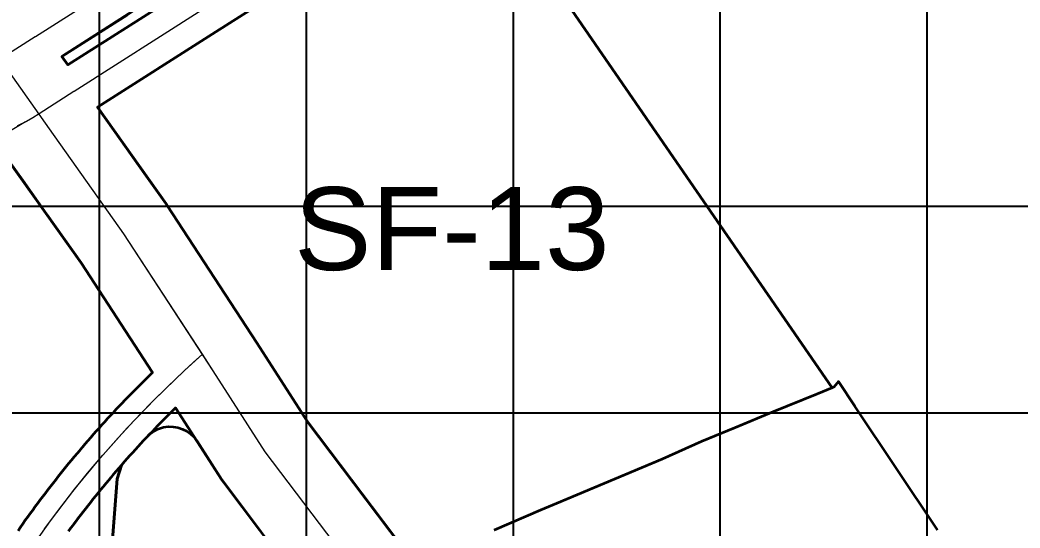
# Model space of a CAD drawing. Header units: millimetres. Extents: x 464536 to 476893, y 870501 to 881610.
# Drawn here: x 467461.5 to 467944.9, y 877744.4 to 877990 of the extents above; entities that cross this region are included whole.
import ezdxf
from ezdxf.enums import TextEntityAlignment as Align

# ---------------------------------------------------------------- set-up
doc = ezdxf.new("R2010")
doc.units = ezdxf.units.MM
for name, color, linetype, lineweight in [('Center_1', 7, 'Continuous', 5), ('Land Use Code', 7, 'Continuous', 35), ('Manufacturing and storage', 212, 'Continuous', 35), ('Mixed use', 30, 'Continuous', 35), ('Proposed Road Net work', 7, 'Continuous', 35), ('Recreational _ Environmental', 84, 'Continuous', 35), ('Services', 170, 'Continuous', 35), ('Special Functions-', 9, 'Continuous', 35)]:
    doc.layers.add(name, color=color, linetype=linetype, lineweight=lineweight)
doc.layers.add('Commerce_ Business _ Trade', color=10, linetype='Continuous')
doc.layers.add('Grid1', color=7, linetype='Continuous')
doc.styles.add('Arial', font='arial.ttf')

msp = doc.modelspace()

# ---------------------------------------------------------------- linework, layer by layer
at = {"layer": 'Center_1'}
for points in [[(467632.5, 877711.9), (467580.11, 877781.22), (467554.97, 877820.38), (467511.71, 877886.66), (467475.86, 877937.33), (467408.66, 878032.71), (467303.35, 878186.96), (467166.96, 878387.12), (467048.03, 878560.42), (466997.36, 878632.92), (466971.04, 878671.68), (466821.28, 878888.77), (466752.23, 878989.18), (466691.64, 879074.51), (466638.46, 879149.92), (466603.53, 879201.11), (466420.17, 879472.31), (466369.76, 879546.79), (466241.66, 879736.04)], [(467451.98, 877971.22), (467468.86, 877981.99), (467469.04, 877982.1), (467516.3, 878012.22), (467567.98, 878045.16), (467574.66, 878049.49), (467612.17, 878073.76), (467640.6, 878092.16), (467640.78, 878092.27), (467653.73, 878100.65), (467654.93, 878101.43), (467679.16, 878119.23), (467703.81, 878136.43), (467725.79, 878151.03), (467748.07, 878165.16), (467770.66, 878178.81), (467793.53, 878191.97), (467816.67, 878204.64), (467842.92, 878218.24), (467869.48, 878231.2), (467896.35, 878243.53), (467923.5, 878255.21), (467950.93, 878266.23)], [(467549.48, 877994.83), (467487.78, 877955.5), (467487.6, 877955.39), (467470.72, 877944.63), (467467.66, 877942.67), (467464.62, 877940.93), (467464.61, 877940.93), (467460.32, 877938.8), (467464.26, 877940.73), (467447.65, 877931.04)], [(467465.08, 877731.95), (467476.28, 877747.85), (467488.08, 877763.32), (467500.46, 877778.32), (467513.4, 877792.84), (467526.88, 877806.86), (467540.89, 877820.35), (467549.75, 877828.38)], [(467465.08, 877731.95), (467476.28, 877747.85), (467488.08, 877763.32), (467500.46, 877778.32), (467513.4, 877792.84), (467526.88, 877806.86), (467540.89, 877820.35), (467549.75, 877828.38)]]:
    msp.add_lwpolyline(points, dxfattribs=at)
for points in [[(467549.75, 877828.38, 0), (467511.71, 877886.66, 0), (467475.86, 877937.33, 0), (467408.66, 878032.71, 0), (467303.35, 878186.96, 0), (467166.96, 878387.12, 0), (467149.75, 878412.2, 0)], [(467473.42, 877743.92, 0), (467480.15, 877753.06, 0), (467487.07, 877762.05, 0), (467494.19, 877770.88, 0), (467501.51, 877779.55, 0), (467509.02, 877788.06, 0), (467516.72, 877796.39, 0), (467524.59, 877804.56, 0), (467532.65, 877812.55, 0), (467540.89, 877820.35, 0), (467545.29, 877824.4, 0), (467549.75, 877828.38, 0)], [(467937.11, 877429.73, 0), (467936.9, 877429.86, 0), (467882.93, 877463.59, 0), (467837.15, 877496, 0), (467791.38, 877532.12, 0), (467741.9, 877577.49, 0), (467715.05, 877608.72, 0), (467678.4, 877650.25, 0), (467632.5, 877711.9, 0), (467580.11, 877781.22, 0), (467554.97, 877820.38, 0), (467549.75, 877828.38, 0)]]:
    msp.add_polyline3d(points, dxfattribs=at)
at = {"layer": 'Commerce_ Business _ Trade'}
msp.add_polyline3d([(467690.68, 877743.37, 0), (467713.09, 877753, 0), (467720.92, 877756.29, 0), (467771.96, 877777.71, 0), (467791.01, 877786.28, 0), (467807.04, 877792.79, 0), (467825.61, 877800.57, 0), (467846.73, 877809.14, 0), (467854.98, 877812.48, 0), (467857.17, 877815.21, 0), (467865.09, 877803.34, 0), (467905.02, 877743.44, 0)], dxfattribs=at)
at = {"layer": 'Grid1'}
for p, q in [((467500, 870600), (467500, 881600)), ((467600, 870600), (467600, 881600)), ((467700, 870600), (467700, 881600)), ((467800, 870600), (467800, 881600)), ((467900, 870600), (467900, 881600)), ((464700, 877900), (472600, 877900)), ((464700, 877800), (472600, 877800))]:
    msp.add_line(p, q, dxfattribs=at)
at = {"layer": 'Manufacturing and storage'}
msp.add_lwpolyline([(467456.35, 877921.66), (467462.88, 877912.4), (467474.36, 877896.18), (467474.47, 877896.01), (467491.04, 877872.6), (467525.6, 877819.64), (467525.2, 877819.25), (467523.74, 877817.83), (467522.29, 877816.4), (467520.84, 877814.96), (467519.39, 877813.52), (467517.95, 877812.07), (467516.52, 877810.61), (467515.09, 877809.15), (467513.67, 877807.69), (467512.26, 877806.22), (467510.85, 877804.74), (467509.44, 877803.26), (467508.04, 877801.77), (467506.65, 877800.28), (467505.27, 877798.78), (467503.89, 877797.28), (467502.51, 877795.77), (467501.14, 877794.25), (467499.78, 877792.73), (467498.42, 877791.21), (467497.07, 877789.68), (467495.73, 877788.14), (467494.39, 877786.6), (467493.05, 877785.05), (467491.73, 877783.5), (467490.46, 877782.01), (467490.41, 877781.94), (467489.09, 877780.38), (467487.95, 877779.02), (467487.78, 877778.81), (467486.48, 877777.24), (467485.18, 877775.66), (467483.9, 877774.08), (467482.61, 877772.5), (467481.33, 877770.9), (467480.06, 877769.31), (467478.8, 877767.7), (467477.54, 877766.1), (467476.29, 877764.48), (467475.04, 877762.87), (467473.8, 877761.24), (467472.57, 877759.62), (467471.34, 877757.99), (467470.12, 877756.35), (467468.91, 877754.71), (467467.7, 877753.06), (467466.5, 877751.41), (467465.3, 877749.76), (467464.11, 877748.1), (467462.93, 877746.43), (467461.76, 877744.76), (467460.59, 877743.09)], dxfattribs=at)
at = {"layer": 'Mixed use'}
msp.add_polyline3d([(467905.02, 877743.44, 0), (467865.09, 877803.34, 0), (467857.17, 877815.21, 0), (467854.98, 877812.48, 0), (467854.06, 877812.1, 0), (467680.68, 878064.01, 0)], dxfattribs=at)
at = {"layer": 'Proposed Road Net work'}
for points in [[(467600.24, 878012.44, 0), (467556.21, 877984.3, 0), (467499.04, 877947.86, 0), (467532.12, 877901.1, 0), (467532.65, 877900.32, 0), (467575.96, 877833.97, 0), (467600.63, 877795.53, 0), (467652.49, 877726.9, 0)], [(467600.24, 878012.44, 0), (467556.21, 877984.3, 0), (467499.04, 877947.86, 0), (467532.12, 877901.1, 0), (467532.65, 877900.32, 0), (467575.96, 877833.97, 0), (467600.63, 877795.53, 0), (467652.49, 877726.9, 0)], [(467524.36, 877999.57, 0), (467481.73, 877972.4, 0), (467484.62, 877968.31, 0), (467542.76, 878005.37, 0)], [(467524.36, 877999.57, 0), (467481.73, 877972.4, 0), (467484.62, 877968.31, 0), (467542.76, 878005.37, 0)], [(467460.59, 877743.09, 0), (467461.76, 877744.76, 0), (467462.93, 877746.43, 0), (467464.11, 877748.1, 0), (467465.3, 877749.76, 0), (467466.5, 877751.41, 0), (467467.7, 877753.06, 0), (467468.91, 877754.71, 0), (467470.12, 877756.35, 0), (467471.34, 877757.99, 0), (467472.57, 877759.62, 0), (467473.8, 877761.24, 0), (467475.04, 877762.87, 0), (467476.29, 877764.48, 0), (467477.54, 877766.1, 0), (467478.8, 877767.7, 0), (467480.06, 877769.31, 0), (467481.33, 877770.9, 0), (467482.61, 877772.5, 0), (467483.9, 877774.08, 0), (467485.18, 877775.66, 0), (467486.48, 877777.24, 0), (467487.78, 877778.81, 0), (467489.09, 877780.38, 0), (467490.41, 877781.94, 0), (467491.73, 877783.5, 0), (467493.05, 877785.05, 0), (467494.39, 877786.6, 0), (467495.73, 877788.14, 0), (467497.07, 877789.68, 0), (467498.42, 877791.21, 0), (467499.78, 877792.73, 0), (467501.14, 877794.25, 0), (467502.51, 877795.77, 0), (467503.89, 877797.28, 0), (467505.27, 877798.78, 0), (467506.65, 877800.28, 0), (467508.04, 877801.77, 0), (467509.44, 877803.26, 0), (467510.85, 877804.74, 0), (467512.26, 877806.22, 0), (467513.67, 877807.69, 0), (467515.09, 877809.15, 0), (467516.52, 877810.61, 0), (467517.95, 877812.07, 0), (467519.39, 877813.52, 0), (467520.84, 877814.96, 0), (467522.29, 877816.4, 0), (467523.74, 877817.83, 0), (467525.2, 877819.25, 0), (467525.6, 877819.64, 0), (467491.04, 877872.6, 0), (467456.21, 877921.83, 0)], [(467460.59, 877743.09, 0), (467461.76, 877744.76, 0), (467462.93, 877746.43, 0), (467464.11, 877748.1, 0), (467465.3, 877749.76, 0), (467466.5, 877751.41, 0), (467467.7, 877753.06, 0), (467468.91, 877754.71, 0), (467470.12, 877756.35, 0), (467471.34, 877757.99, 0), (467472.57, 877759.62, 0), (467473.8, 877761.24, 0), (467475.04, 877762.87, 0), (467476.29, 877764.48, 0), (467477.54, 877766.1, 0), (467478.8, 877767.7, 0), (467480.06, 877769.31, 0), (467481.33, 877770.9, 0), (467482.61, 877772.5, 0), (467483.9, 877774.08, 0), (467485.18, 877775.66, 0), (467486.48, 877777.24, 0), (467487.78, 877778.81, 0), (467489.09, 877780.38, 0), (467490.41, 877781.94, 0), (467491.73, 877783.5, 0), (467493.05, 877785.05, 0), (467494.39, 877786.6, 0), (467495.73, 877788.14, 0), (467497.07, 877789.68, 0), (467498.42, 877791.21, 0), (467499.78, 877792.73, 0), (467501.14, 877794.25, 0), (467502.51, 877795.77, 0), (467503.89, 877797.28, 0), (467505.27, 877798.78, 0), (467506.65, 877800.28, 0), (467508.04, 877801.77, 0), (467509.44, 877803.26, 0), (467510.85, 877804.74, 0), (467512.26, 877806.22, 0), (467513.67, 877807.69, 0), (467515.09, 877809.15, 0), (467516.52, 877810.61, 0), (467517.95, 877812.07, 0), (467519.39, 877813.52, 0), (467520.84, 877814.96, 0), (467522.29, 877816.4, 0), (467523.74, 877817.83, 0), (467525.2, 877819.25, 0), (467525.6, 877819.64, 0), (467491.04, 877872.6, 0), (467456.21, 877921.83, 0)], [(467612.5, 877696.9, 0), (467560.16, 877766.15, 0), (467559.07, 877767.72, 0), (467536.72, 877802.54, 0), (467536.34, 877802.16, 0), (467534.94, 877800.78, 0), (467533.56, 877799.39, 0), (467532.17, 877798, 0), (467530.8, 877796.6, 0), (467529.42, 877795.2, 0), (467528.06, 877793.79, 0), (467526.69, 877792.38, 0), (467525.34, 877790.96, 0), (467523.99, 877789.53, 0), (467522.64, 877788.1, 0), (467521.31, 877786.66, 0), (467519.97, 877785.22, 0), (467518.64, 877783.78, 0), (467517.32, 877782.33, 0), (467516.01, 877780.87, 0), (467514.7, 877779.41, 0), (467513.39, 877777.94, 0), (467512.09, 877776.47, 0), (467510.8, 877774.99, 0), (467509.51, 877773.51, 0), (467508.23, 877772.02, 0), (467506.95, 877770.53, 0), (467505.68, 877769.04, 0), (467504.42, 877767.53, 0), (467503.16, 877766.03, 0), (467501.91, 877764.51, 0), (467500.66, 877763, 0), (467499.42, 877761.48, 0), (467498.19, 877759.95, 0), (467496.96, 877758.42, 0), (467495.74, 877756.88, 0), (467494.52, 877755.34, 0), (467493.31, 877753.8, 0), (467492.11, 877752.25, 0), (467490.91, 877750.69, 0), (467489.71, 877749.13, 0), (467488.53, 877747.57, 0), (467487.35, 877746, 0), (467486.18, 877744.42, 0), (467485.01, 877742.85, 0)], [(467612.5, 877696.9, 0), (467560.16, 877766.15, 0), (467559.07, 877767.72, 0), (467536.72, 877802.54, 0), (467536.34, 877802.16, 0), (467534.94, 877800.78, 0), (467533.56, 877799.39, 0), (467532.17, 877798, 0), (467530.8, 877796.6, 0), (467529.42, 877795.2, 0), (467528.06, 877793.79, 0), (467526.69, 877792.38, 0), (467525.34, 877790.96, 0), (467523.99, 877789.53, 0), (467522.64, 877788.1, 0), (467521.31, 877786.66, 0), (467519.97, 877785.22, 0), (467518.64, 877783.78, 0), (467517.32, 877782.33, 0), (467516.01, 877780.87, 0), (467514.7, 877779.41, 0), (467513.39, 877777.94, 0), (467512.09, 877776.47, 0), (467510.8, 877774.99, 0), (467509.51, 877773.51, 0), (467508.23, 877772.02, 0), (467506.95, 877770.53, 0), (467505.68, 877769.04, 0), (467504.42, 877767.53, 0), (467503.16, 877766.03, 0), (467501.91, 877764.51, 0), (467500.66, 877763, 0), (467499.42, 877761.48, 0), (467498.19, 877759.95, 0), (467496.96, 877758.42, 0), (467495.74, 877756.88, 0), (467494.52, 877755.34, 0), (467493.31, 877753.8, 0), (467492.11, 877752.25, 0), (467490.91, 877750.69, 0), (467489.71, 877749.13, 0), (467488.53, 877747.57, 0), (467487.35, 877746, 0), (467486.18, 877744.42, 0), (467485.01, 877742.85, 0)]]:
    msp.add_polyline3d(points, dxfattribs=at)
at = {"layer": 'Recreational _ Environmental'}
msp.add_lwpolyline([(467542.76, 878005.37), (467484.62, 877968.31), (467481.73, 877972.4), (467513.42, 877992.6)], dxfattribs=at)
msp.add_lwpolyline([(467503.73, 877705.22), (467508.55, 877768.11), (467510.56, 877774.72), (467510.79, 877774.99), (467510.8, 877774.99), (467512.09, 877776.47), (467512.1, 877776.48), (467513.39, 877777.94), (467513.39, 877777.95), (467514.7, 877779.41), (467514.7, 877779.41), (467516, 877780.86), (467516.01, 877780.87), (467517.32, 877782.33), (467518.64, 877783.77), (467518.64, 877783.78), (467519.97, 877785.22), (467519.98, 877785.23), (467521.3, 877786.66), (467521.31, 877786.66), (467522.64, 877788.1), (467522.65, 877788.1), (467523.82, 877789.35, -0.134036), (467530.97, 877793.07, -0.313091), (467547.09, 877786.39), (467559.07, 877767.72), (467560.16, 877766.15), (467578.09, 877742.43)], format="xyb", dxfattribs=at)
at = {"layer": 'Services'}
msp.add_lwpolyline([(467485.01, 877742.85), (467486.18, 877744.42), (467487.35, 877745.99), (467487.35, 877746), (467488.52, 877747.56), (467488.53, 877747.57), (467489.71, 877749.13), (467490.9, 877750.68), (467490.91, 877750.69), (467492.11, 877752.25), (467492.12, 877752.26), (467493.31, 877753.8), (467494.52, 877755.34), (467494.52, 877755.34), (467495.74, 877756.88), (467495.74, 877756.89), (467496.96, 877758.42), (467496.96, 877758.43), (467498.19, 877759.95), (467498.19, 877759.95), (467499.42, 877761.48), (467499.42, 877761.48), (467500.66, 877763), (467501.91, 877764.51), (467501.91, 877764.51), (467503.16, 877766.02), (467503.16, 877766.03), (467504.41, 877767.53), (467504.42, 877767.53), (467505.68, 877769.04), (467505.69, 877769.04), (467506.95, 877770.53), (467506.96, 877770.53), (467508.23, 877772.02), (467509.51, 877773.51), (467510.56, 877774.72), (467508.55, 877768.11), (467503.73, 877705.22)], dxfattribs=at)
at = {"layer": 'Special Functions-'}
for points in [[(467680.68, 878064.01), (467854.06, 877812.1), (467846.73, 877809.14), (467825.61, 877800.57), (467807.04, 877792.79), (467791.01, 877786.28), (467771.96, 877777.71), (467720.92, 877756.29), (467713.09, 877753), (467690.68, 877743.37)], [(467645.97, 877735.53), (467600.63, 877795.53), (467575.96, 877833.97), (467532.65, 877900.32), (467532.12, 877901.1), (467521.73, 877915.79), (467510.46, 877931.72), (467499.04, 877947.86), (467556.21, 877984.3), (467600.24, 878012.44)]]:
    msp.add_lwpolyline(points, dxfattribs=at)

# ---------------------------------------------------------------- texts
at = {"layer": 'Land Use Code', "color": 7, "true_color": 0xffffff, "style": 'Arial'}
msp.add_text('SF-13', height=40.076, dxfattribs=at).set_placement((467670.26, 877857.12), align=Align.BOTTOM_CENTER)

doc.saveas('drawing.dxf')
